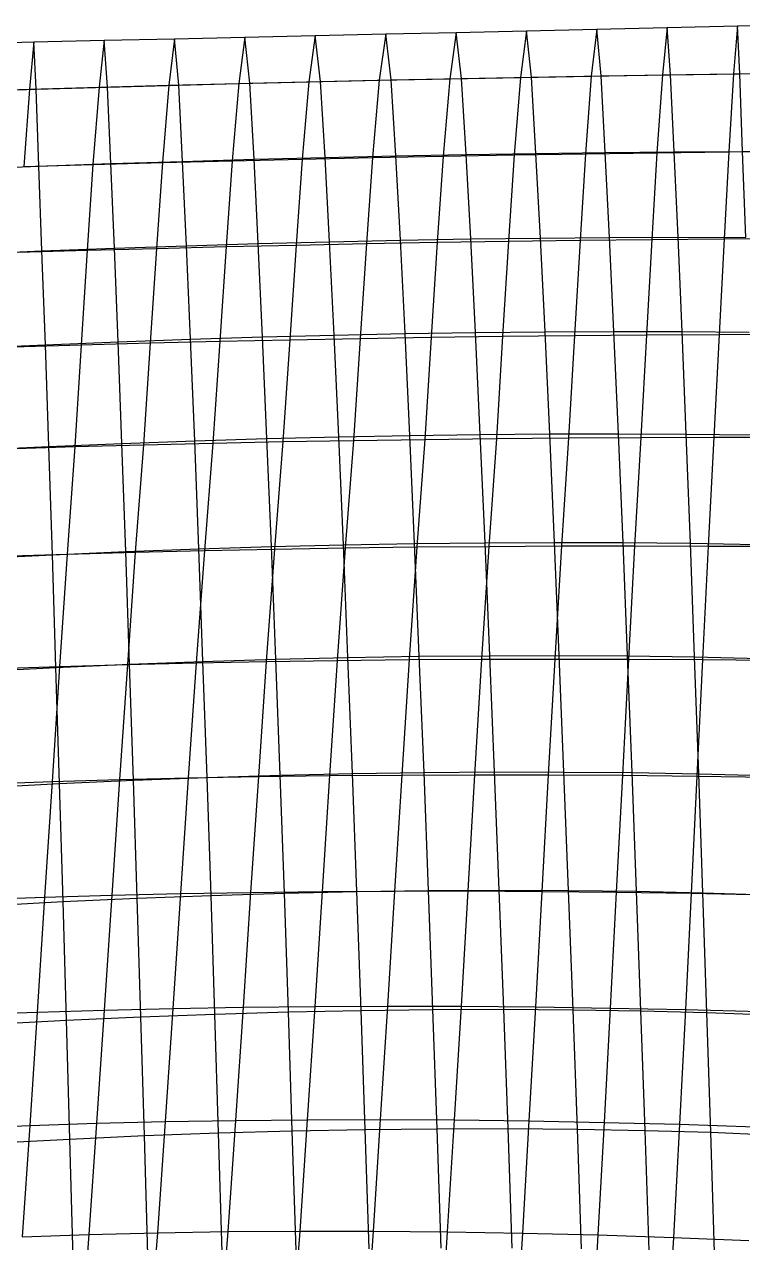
# Model space of a CAD drawing. Extents: x -429 to 429, y -1 to 209.
# Drawn here: x -165.32 to -145.94, y 174.8 to 207.64 of the extents above; entities that cross this region are included whole.
import ezdxf

# ---------------------------------------------------------------- set-up
doc = ezdxf.new("R2010")
doc.units = 0

msp = doc.modelspace()

# ---------------------------------------------------------------- linework, layer by layer
at = {"layer": 'default', "color": 5, "linetype": 'CONTINUOUS'}
for p, q in [((-149.879, 207.509, 21.478), (-147.981, 207.552, 20.903)), ((-147.981, 207.552, 20.903), (-148.11, 206.277, 20.541)), ((-147.981, 207.552, 20.903), (-146.083, 207.595, 20.328)), ((-146.083, 207.595, 20.328), (-146.19, 206.307, 20.042)), ((-146.083, 207.595, 20.328), (-144.186, 207.638, 19.753)), ((-165.06, 207.165, 26.08), (-163.162, 207.208, 25.505)), ((-163.162, 207.208, 25.505), (-163.303, 205.945, 25.147)), ((-163.162, 207.208, 25.505), (-161.265, 207.251, 24.929)), ((-161.265, 207.251, 24.929), (-161.422, 205.995, 24.513)), ((-161.265, 207.251, 24.929), (-159.367, 207.294, 24.354)), ((-159.367, 207.294, 24.354), (-159.535, 206.043, 23.895)), ((-159.367, 207.294, 24.354), (-157.469, 207.337, 23.779)), ((-157.469, 207.337, 23.779), (-157.643, 206.088, 23.294)), ((-157.469, 207.337, 23.779), (-155.572, 207.38, 23.204)), ((-155.572, 207.38, 23.204), (-155.747, 206.131, 22.709)), ((-155.572, 207.38, 23.204), (-153.674, 207.423, 22.629)), ((-153.674, 207.423, 22.629), (-153.845, 206.172, 22.142)), ((-153.674, 207.423, 22.629), (-151.776, 207.466, 22.054)), ((-151.776, 207.466, 22.054), (-151.938, 206.209, 21.591)), ((-151.776, 207.466, 22.054), (-149.879, 207.509, 21.478)), ((-149.879, 207.509, 21.478), (-150.026, 206.244, 21.058)), ((-166.957, 207.122, 26.655), (-165.06, 207.165, 26.08)), ((-165.06, 207.165, 26.08), (-165.179, 205.892, 25.798)), ((-153.845, 206.172, 22.142), (-151.938, 206.209, 21.591)), ((-151.938, 206.209, 21.591), (-152.105, 204.119, 21.163)), ((-151.938, 206.209, 21.591), (-150.026, 206.244, 21.058)), ((-150.026, 206.244, 21.058), (-150.184, 204.15, 20.655)), ((-150.026, 206.244, 21.058), (-148.11, 206.277, 20.541)), ((-148.11, 206.277, 20.541), (-148.256, 204.177, 20.175)), ((-148.11, 206.277, 20.541), (-146.19, 206.307, 20.042)), ((-146.19, 206.307, 20.042), (-146.321, 204.2, 19.722)), ((-146.19, 206.307, 20.042), (-144.265, 206.335, 19.559)), ((-167.048, 205.837, 26.466), (-165.179, 205.892, 25.798)), ((-165.179, 205.892, 25.798), (-165.328, 203.808, 25.486)), ((-165.179, 205.892, 25.798), (-163.303, 205.945, 25.147)), ((-163.303, 205.945, 25.147), (-163.466, 203.863, 24.787)), ((-163.303, 205.945, 25.147), (-161.422, 205.995, 24.513)), ((-161.422, 205.995, 24.513), (-161.594, 203.915, 24.116)), ((-161.422, 205.995, 24.513), (-159.535, 206.043, 23.895)), ((-159.535, 206.043, 23.895), (-159.714, 203.962, 23.471)), ((-159.535, 206.043, 23.895), (-157.643, 206.088, 23.294)), ((-157.643, 206.088, 23.294), (-157.824, 204.007, 22.853)), ((-157.643, 206.088, 23.294), (-155.747, 206.131, 22.709)), ((-155.747, 206.131, 22.709), (-155.926, 204.048, 22.262)), ((-155.747, 206.131, 22.709), (-153.845, 206.172, 22.142)), ((-153.845, 206.172, 22.142), (-154.019, 204.085, 21.699)), ((-163.466, 203.863, 24.787), (-161.594, 203.915, 24.116)), ((-161.594, 203.915, 24.116), (-161.755, 201.601, 23.772)), ((-161.594, 203.915, 24.116), (-159.714, 203.962, 23.471)), ((-159.714, 203.962, 23.471), (-159.878, 201.648, 23.105)), ((-159.714, 203.962, 23.471), (-157.824, 204.007, 22.853)), ((-157.824, 204.007, 22.853), (-157.99, 201.69, 22.474)), ((-157.824, 204.007, 22.853), (-155.926, 204.048, 22.262)), ((-155.926, 204.048, 22.262), (-156.09, 201.729, 21.878)), ((-155.926, 204.048, 22.262), (-154.019, 204.085, 21.699)), ((-154.019, 204.085, 21.699), (-154.179, 201.764, 21.318)), ((-154.019, 204.085, 21.699), (-152.105, 204.119, 21.163)), ((-152.105, 204.119, 21.163), (-152.259, 201.794, 20.794)), ((-152.105, 204.119, 21.163), (-150.184, 204.15, 20.655)), ((-150.184, 204.15, 20.655), (-150.329, 201.821, 20.305)), ((-150.184, 204.15, 20.655), (-148.256, 204.177, 20.175)), ((-148.256, 204.177, 20.175), (-148.392, 201.843, 19.853)), ((-148.256, 204.177, 20.175), (-146.321, 204.2, 19.722)), ((-146.321, 204.2, 19.722), (-146.446, 201.861, 19.437)), ((-146.321, 204.2, 19.722), (-144.38, 204.22, 19.297)), ((-165.328, 203.808, 25.486), (-163.466, 203.863, 24.787)), ((-163.466, 203.863, 24.787), (-163.62, 201.55, 24.473)), ((-163.62, 201.55, 24.473), (-161.755, 201.601, 23.772)), ((-161.755, 201.601, 23.772), (-161.923, 199.052, 23.426)), ((-161.755, 201.601, 23.772), (-159.878, 201.648, 23.105)), ((-159.878, 201.648, 23.105), (-160.049, 199.098, 22.741)), ((-159.878, 201.648, 23.105), (-157.99, 201.69, 22.474)), ((-157.99, 201.69, 22.474), (-158.16, 199.139, 22.098)), ((-157.99, 201.69, 22.474), (-156.09, 201.729, 21.878)), ((-156.09, 201.729, 21.878), (-156.258, 199.175, 21.498)), ((-156.09, 201.729, 21.878), (-154.179, 201.764, 21.318)), ((-154.179, 201.764, 21.318), (-154.344, 199.207, 20.94)), ((-154.179, 201.764, 21.318), (-152.259, 201.794, 20.794)), ((-152.259, 201.794, 20.794), (-152.417, 199.233, 20.425)), ((-152.259, 201.794, 20.794), (-150.329, 201.821, 20.305)), ((-150.329, 201.821, 20.305), (-150.48, 199.255, 19.954)), ((-150.329, 201.821, 20.305), (-148.392, 201.843, 19.853)), ((-148.392, 201.843, 19.853), (-148.534, 199.271, 19.526)), ((-148.392, 201.843, 19.853), (-146.446, 201.861, 19.437)), ((-146.446, 201.861, 19.437), (-146.579, 199.283, 19.142)), ((-146.446, 201.861, 19.437), (-144.493, 201.875, 19.058)), ((-165.471, 201.495, 25.209), (-163.62, 201.55, 24.473)), ((-163.62, 201.55, 24.473), (-163.781, 199.001, 24.153)), ((-165.624, 198.945, 24.921), (-163.781, 199.001, 24.153)), ((-163.781, 199.001, 24.153), (-163.956, 196.258, 23.811)), ((-163.781, 199.001, 24.153), (-161.923, 199.052, 23.426)), ((-161.923, 199.052, 23.426), (-162.104, 196.308, 23.058)), ((-161.923, 199.052, 23.426), (-160.049, 199.098, 22.741)), ((-160.049, 199.098, 22.741), (-160.232, 196.353, 22.354)), ((-160.049, 199.098, 22.741), (-158.16, 199.139, 22.098)), ((-158.16, 199.139, 22.098), (-158.344, 196.392, 21.699)), ((-158.16, 199.139, 22.098), (-156.258, 199.175, 21.498)), ((-156.258, 199.175, 21.498), (-156.439, 196.426, 21.094)), ((-156.258, 199.175, 21.498), (-154.344, 199.207, 20.94)), ((-154.344, 199.207, 20.94), (-154.52, 196.454, 20.539)), ((-154.344, 199.207, 20.94), (-152.417, 199.233, 20.425)), ((-152.417, 199.233, 20.425), (-152.587, 196.476, 20.034)), ((-152.417, 199.233, 20.425), (-150.48, 199.255, 19.954)), ((-150.48, 199.255, 19.954), (-150.642, 196.493, 19.58)), ((-150.48, 199.255, 19.954), (-148.534, 199.271, 19.526)), ((-148.534, 199.271, 19.526), (-148.686, 196.504, 19.176)), ((-148.534, 199.271, 19.526), (-146.579, 199.283, 19.142)), ((-146.579, 199.283, 19.142), (-146.721, 196.509, 18.824)), ((-146.579, 199.283, 19.142), (-144.616, 199.29, 18.802)), ((-162.104, 196.308, 23.058), (-160.232, 196.353, 22.354)), ((-160.232, 196.353, 22.354), (-160.459, 193.459, 21.851)), ((-160.232, 196.353, 22.354), (-158.344, 196.392, 21.699)), ((-158.344, 196.392, 21.699), (-158.571, 193.497, 21.173)), ((-158.344, 196.392, 21.699), (-156.439, 196.426, 21.094)), ((-156.439, 196.426, 21.094), (-156.662, 193.529, 20.558)), ((-156.439, 196.426, 21.094), (-154.52, 196.454, 20.539)), ((-154.52, 196.454, 20.539), (-154.734, 193.553, 20.008)), ((-154.52, 196.454, 20.539), (-152.587, 196.476, 20.034)), ((-152.587, 196.476, 20.034), (-152.789, 193.57, 19.523)), ((-152.587, 196.476, 20.034), (-150.642, 196.493, 19.58)), ((-150.642, 196.493, 19.58), (-150.829, 193.58, 19.103)), ((-150.642, 196.493, 19.58), (-148.686, 196.504, 19.176)), ((-148.686, 196.504, 19.176), (-148.857, 193.583, 18.75)), ((-148.686, 196.504, 19.176), (-146.721, 196.509, 18.824)), ((-146.721, 196.509, 18.824), (-146.875, 193.579, 18.463)), ((-146.721, 196.509, 18.824), (-144.748, 196.509, 18.524)), ((-165.789, 196.202, 24.612), (-163.956, 196.258, 23.811)), ((-163.956, 196.258, 23.811), (-164.163, 193.363, 23.397)), ((-163.956, 196.258, 23.811), (-162.104, 196.308, 23.058)), ((-162.104, 196.308, 23.058), (-162.324, 193.414, 22.593)), ((-164.163, 193.363, 23.397), (-162.324, 193.414, 22.593)), ((-162.324, 193.414, 22.593), (-162.539, 190.388, 22.154)), ((-162.324, 193.414, 22.593), (-160.459, 193.459, 21.851)), ((-160.459, 193.459, 21.851), (-160.68, 190.432, 21.38)), ((-160.459, 193.459, 21.851), (-158.571, 193.497, 21.173)), ((-158.571, 193.497, 21.173), (-158.791, 190.469, 20.681)), ((-158.571, 193.497, 21.173), (-156.662, 193.529, 20.558)), ((-156.662, 193.529, 20.558), (-156.877, 190.497, 20.057)), ((-156.662, 193.529, 20.558), (-154.734, 193.553, 20.008)), ((-154.734, 193.553, 20.008), (-154.94, 190.517, 19.511)), ((-154.734, 193.553, 20.008), (-152.789, 193.57, 19.523)), ((-152.789, 193.57, 19.523), (-152.983, 190.529, 19.043)), ((-152.789, 193.57, 19.523), (-150.829, 193.58, 19.103)), ((-150.829, 193.58, 19.103), (-151.01, 190.533, 18.653)), ((-150.829, 193.58, 19.103), (-148.857, 193.583, 18.75)), ((-148.857, 193.583, 18.75), (-149.024, 190.529, 18.342)), ((-148.857, 193.583, 18.75), (-146.875, 193.579, 18.463)), ((-146.875, 193.579, 18.463), (-147.028, 190.517, 18.111)), ((-146.875, 193.579, 18.463), (-144.885, 193.569, 18.243)), ((-165.974, 193.304, 24.262), (-164.163, 193.363, 23.397)), ((-164.163, 193.363, 23.397), (-164.367, 190.335, 23.002)), ((-160.68, 190.432, 21.38), (-158.791, 190.469, 20.681)), ((-158.791, 190.469, 20.681), (-159.005, 187.364, 20.213)), ((-158.791, 190.469, 20.681), (-156.877, 190.497, 20.057)), ((-156.877, 190.497, 20.057), (-157.085, 187.39, 19.582)), ((-156.877, 190.497, 20.057), (-154.94, 190.517, 19.511)), ((-154.94, 190.517, 19.511), (-155.14, 187.406, 19.039)), ((-154.94, 190.517, 19.511), (-152.983, 190.529, 19.043)), ((-152.983, 190.529, 19.043), (-153.173, 187.413, 18.584)), ((-152.983, 190.529, 19.043), (-151.01, 190.533, 18.653)), ((-151.01, 190.533, 18.653), (-151.188, 187.41, 18.22)), ((-151.01, 190.533, 18.653), (-149.024, 190.529, 18.342)), ((-149.024, 190.529, 18.342), (-149.189, 187.399, 17.946)), ((-149.024, 190.529, 18.342), (-147.028, 190.517, 18.111)), ((-147.028, 190.517, 18.111), (-147.181, 187.377, 17.763)), ((-147.028, 190.517, 18.111), (-145.025, 190.496, 17.96)), ((-166.16, 190.275, 23.922), (-164.367, 190.335, 23.002)), ((-164.367, 190.335, 23.002), (-164.57, 187.232, 22.618)), ((-164.367, 190.335, 23.002), (-162.539, 190.388, 22.154)), ((-162.539, 190.388, 22.154), (-162.751, 187.286, 21.733)), ((-162.539, 190.388, 22.154), (-160.68, 190.432, 21.38)), ((-160.68, 190.432, 21.38), (-160.895, 187.33, 20.93)), ((-166.347, 187.17, 23.586), (-164.57, 187.232, 22.618)), ((-164.57, 187.232, 22.618), (-164.77, 184.114, 22.242)), ((-164.57, 187.232, 22.618), (-162.751, 187.286, 21.733)), ((-162.751, 187.286, 21.733), (-162.96, 184.168, 21.323)), ((-162.751, 187.286, 21.733), (-160.895, 187.33, 20.93)), ((-160.895, 187.33, 20.93), (-161.106, 184.212, 20.496)), ((-160.895, 187.33, 20.93), (-159.005, 187.364, 20.213)), ((-159.005, 187.364, 20.213), (-159.214, 184.245, 19.762)), ((-159.005, 187.364, 20.213), (-157.085, 187.39, 19.582)), ((-157.085, 187.39, 19.582), (-157.289, 184.268, 19.124)), ((-157.085, 187.39, 19.582), (-155.14, 187.406, 19.039)), ((-155.14, 187.406, 19.039), (-155.335, 184.28, 18.583)), ((-155.14, 187.406, 19.039), (-153.173, 187.413, 18.584)), ((-153.173, 187.413, 18.584), (-153.358, 184.282, 18.141)), ((-153.173, 187.413, 18.584), (-151.188, 187.41, 18.22)), ((-151.188, 187.41, 18.22), (-151.362, 184.272, 17.799)), ((-151.188, 187.41, 18.22), (-149.189, 187.399, 17.946)), ((-149.189, 187.399, 17.946), (-149.352, 184.252, 17.556)), ((-149.189, 187.399, 17.946), (-147.181, 187.377, 17.763)), ((-147.181, 187.377, 17.763), (-147.334, 184.222, 17.416)), ((-147.181, 187.377, 17.763), (-145.167, 187.347, 17.672)), ((-162.96, 184.168, 21.323), (-161.106, 184.212, 20.496)), ((-161.106, 184.212, 20.496), (-161.311, 181.117, 20.076)), ((-161.106, 184.212, 20.496), (-159.214, 184.245, 19.762)), ((-159.214, 184.245, 19.762), (-159.417, 181.149, 19.329)), ((-159.214, 184.245, 19.762), (-157.289, 184.268, 19.124)), ((-157.289, 184.268, 19.124), (-157.486, 181.169, 18.685)), ((-157.289, 184.268, 19.124), (-155.335, 184.28, 18.583)), ((-155.335, 184.28, 18.583), (-155.525, 181.177, 18.146)), ((-155.335, 184.28, 18.583), (-153.358, 184.282, 18.141)), ((-153.358, 184.282, 18.141), (-153.539, 181.173, 17.714)), ((-153.358, 184.282, 18.141), (-151.362, 184.272, 17.799)), ((-151.362, 184.272, 17.799), (-151.534, 181.156, 17.389)), ((-151.362, 184.272, 17.799), (-149.352, 184.252, 17.556)), ((-149.352, 184.252, 17.556), (-149.515, 181.127, 17.173)), ((-149.352, 184.252, 17.556), (-147.334, 184.222, 17.416)), ((-147.334, 184.222, 17.416), (-147.489, 181.087, 17.066)), ((-147.334, 184.222, 17.416), (-145.313, 184.181, 17.376)), ((-166.534, 184.05, 23.25), (-164.77, 184.114, 22.242)), ((-164.77, 184.114, 22.242), (-164.968, 181.017, 21.87)), ((-164.77, 184.114, 22.242), (-162.96, 184.168, 21.323)), ((-162.96, 184.168, 21.323), (-163.163, 181.073, 20.924)), ((-166.72, 180.949, 22.911), (-164.968, 181.017, 21.87)), ((-164.968, 181.017, 21.87), (-165.169, 177.963, 21.482)), ((-164.968, 181.017, 21.87), (-163.163, 181.073, 20.924)), ((-163.163, 181.073, 20.924), (-163.37, 178.023, 20.51)), ((-163.163, 181.073, 20.924), (-161.311, 181.117, 20.076)), ((-161.311, 181.117, 20.076), (-161.519, 178.068, 19.643)), ((-161.311, 181.117, 20.076), (-159.417, 181.149, 19.329)), ((-159.417, 181.149, 19.329), (-159.622, 178.1, 18.883)), ((-159.417, 181.149, 19.329), (-157.486, 181.169, 18.685)), ((-157.486, 181.169, 18.685), (-157.686, 178.117, 18.233)), ((-157.486, 181.169, 18.685), (-155.525, 181.177, 18.146)), ((-155.525, 181.177, 18.146), (-155.718, 178.121, 17.695)), ((-155.525, 181.177, 18.146), (-153.539, 181.173, 17.714)), ((-153.539, 181.173, 17.714), (-153.723, 178.11, 17.272)), ((-153.539, 181.173, 17.714), (-151.534, 181.156, 17.389)), ((-151.534, 181.156, 17.389), (-151.708, 178.085, 16.964)), ((-151.534, 181.156, 17.389), (-149.515, 181.127, 17.173)), ((-149.515, 181.127, 17.173), (-149.68, 178.046, 16.772)), ((-149.515, 181.127, 17.173), (-147.489, 181.087, 17.066)), ((-147.489, 181.087, 17.066), (-147.647, 177.993, 16.698)), ((-147.489, 181.087, 17.066), (-145.461, 181.034, 17.068)), ((-166.911, 177.89, 22.556), (-165.169, 177.963, 21.482)), ((-165.169, 177.963, 21.482), (-165.375, 174.956, 21.076)), ((-165.169, 177.963, 21.482), (-163.37, 178.023, 20.51)), ((-163.37, 178.023, 20.51), (-163.58, 175.02, 20.081)), ((-163.37, 178.023, 20.51), (-161.519, 178.068, 19.643)), ((-161.519, 178.068, 19.643), (-161.73, 175.068, 19.196)), ((-161.519, 178.068, 19.643), (-159.622, 178.1, 18.883)), ((-159.622, 178.1, 18.883), (-159.83, 175.1, 18.425)), ((-159.622, 178.1, 18.883), (-157.686, 178.117, 18.233)), ((-157.686, 178.117, 18.233), (-157.889, 175.116, 17.769)), ((-157.686, 178.117, 18.233), (-155.718, 178.121, 17.695)), ((-155.718, 178.121, 17.695), (-155.913, 175.114, 17.233)), ((-155.718, 178.121, 17.695), (-153.723, 178.11, 17.272)), ((-153.723, 178.11, 17.272), (-153.91, 175.097, 16.817)), ((-153.723, 178.11, 17.272), (-151.708, 178.085, 16.964)), ((-151.708, 178.085, 16.964), (-151.886, 175.062, 16.524)), ((-151.708, 178.085, 16.964), (-149.68, 178.046, 16.772)), ((-149.68, 178.046, 16.772), (-149.851, 175.012, 16.353)), ((-149.68, 178.046, 16.772), (-147.647, 177.993, 16.698)), ((-147.647, 177.993, 16.698), (-147.811, 174.945, 16.307)), ((-147.647, 177.993, 16.698), (-145.614, 177.927, 16.741)), ((-165.375, 174.956, 21.076), (-163.58, 175.02, 20.081)), ((-163.58, 175.02, 20.081), (-163.803, 172.048, 19.614)), ((-163.58, 175.02, 20.081), (-161.73, 175.068, 19.196)), ((-161.73, 175.068, 19.196), (-161.952, 172.1, 18.712)), ((-161.73, 175.068, 19.196), (-159.83, 175.1, 18.425)), ((-159.83, 175.1, 18.425), (-160.05, 172.132, 17.929)), ((-159.83, 175.1, 18.425), (-157.889, 175.116, 17.769)), ((-157.889, 175.116, 17.769), (-158.103, 172.145, 17.268)), ((-157.889, 175.116, 17.769), (-155.913, 175.114, 17.233)), ((-155.913, 175.114, 17.233), (-156.119, 172.139, 16.732)), ((-155.913, 175.114, 17.233), (-153.91, 175.097, 16.817)), ((-153.91, 175.097, 16.817), (-154.107, 172.114, 16.324)), ((-153.91, 175.097, 16.817), (-151.886, 175.062, 16.524)), ((-151.886, 175.062, 16.524), (-152.075, 172.069, 16.045)), ((-151.886, 175.062, 16.524), (-149.851, 175.012, 16.353)), ((-149.851, 175.012, 16.353), (-150.032, 172.006, 15.896)), ((-149.851, 175.012, 16.353), (-147.811, 174.945, 16.307)), ((-147.811, 174.945, 16.307), (-147.985, 171.924, 15.878)), ((-147.811, 174.945, 16.307), (-145.773, 174.863, 16.385))]:
    msp.add_line(p, q, dxfattribs=at)
at = {"layer": 'default', "color": 3, "linetype": 'CONTINUOUS'}
for p, q in [((-149.879, 207.509, 21.478), (-147.981, 207.552, 20.903)), ((-147.981, 207.552, 20.903), (-146.083, 207.595, 20.328)), ((-147.887, 206.28, 21.302), (-147.981, 207.552, 20.903)), ((-146.083, 207.595, 20.328), (-144.186, 207.638, 19.753)), ((-146.021, 206.306, 20.627), (-146.083, 207.595, 20.328)), ((-165.06, 207.165, 26.08), (-163.162, 207.208, 25.505)), ((-163.162, 207.208, 25.505), (-161.265, 207.251, 24.929)), ((-163.074, 205.947, 25.903), (-163.162, 207.208, 25.505)), ((-161.265, 207.251, 24.929), (-159.367, 207.294, 24.354)), ((-161.153, 206.001, 25.406), (-161.265, 207.251, 24.929)), ((-159.367, 207.294, 24.354), (-157.469, 207.337, 23.779)), ((-159.238, 206.051, 24.887), (-159.367, 207.294, 24.354)), ((-157.469, 207.337, 23.779), (-155.572, 207.38, 23.204)), ((-157.329, 206.098, 24.345), (-157.469, 207.337, 23.779)), ((-155.572, 207.38, 23.204), (-153.674, 207.423, 22.629)), ((-155.427, 206.141, 23.781), (-155.572, 207.38, 23.204)), ((-153.674, 207.423, 22.629), (-151.776, 207.466, 22.054)), ((-153.531, 206.181, 23.194), (-153.674, 207.423, 22.629)), ((-151.776, 207.466, 22.054), (-149.879, 207.509, 21.478)), ((-151.642, 206.217, 22.586), (-151.776, 207.466, 22.054)), ((-149.761, 206.25, 21.955), (-149.879, 207.509, 21.478)), ((-166.957, 207.122, 26.655), (-165.06, 207.165, 26.08)), ((-165, 205.89, 26.377), (-165.06, 207.165, 26.08)), ((-153.531, 206.181, 23.194), (-151.642, 206.217, 22.586)), ((-151.642, 206.217, 22.586), (-149.761, 206.25, 21.955)), ((-151.52, 204.158, 23.135), (-151.642, 206.217, 22.586)), ((-149.761, 206.25, 21.955), (-147.887, 206.28, 21.302)), ((-149.649, 204.182, 22.47), (-149.761, 206.25, 21.955)), ((-147.887, 206.28, 21.302), (-146.021, 206.306, 20.627)), ((-147.79, 204.199, 21.77), (-147.887, 206.28, 21.302)), ((-146.021, 206.306, 20.627), (-144.164, 206.328, 19.93)), ((-145.945, 204.21, 21.035), (-146.021, 206.306, 20.627)), ((-166.932, 205.83, 26.828), (-165, 205.89, 26.377)), ((-165, 205.89, 26.377), (-163.074, 205.947, 25.903)), ((-164.927, 203.817, 26.78), (-165, 205.89, 26.377)), ((-163.074, 205.947, 25.903), (-161.153, 206.001, 25.406)), ((-162.984, 203.884, 26.369), (-163.074, 205.947, 25.903)), ((-161.153, 206.001, 25.406), (-159.238, 206.051, 24.887)), ((-161.049, 203.946, 25.921), (-161.153, 206.001, 25.406)), ((-159.238, 206.051, 24.887), (-157.329, 206.098, 24.345)), ((-159.123, 204.001, 25.436), (-159.238, 206.051, 24.887)), ((-157.329, 206.098, 24.345), (-155.427, 206.141, 23.781)), ((-157.206, 204.05, 24.915), (-157.329, 206.098, 24.345)), ((-155.427, 206.141, 23.781), (-153.531, 206.181, 23.194)), ((-155.299, 204.092, 24.358), (-155.427, 206.141, 23.781)), ((-153.404, 204.128, 23.765), (-153.531, 206.181, 23.194)), ((-162.984, 203.884, 26.369), (-161.049, 203.946, 25.921)), ((-161.049, 203.946, 25.921), (-159.123, 204.001, 25.436)), ((-160.941, 201.672, 26.469), (-161.049, 203.946, 25.921)), ((-159.123, 204.001, 25.436), (-157.206, 204.05, 24.915)), ((-159.007, 201.73, 26.011), (-159.123, 204.001, 25.436)), ((-157.206, 204.05, 24.915), (-155.299, 204.092, 24.358)), ((-157.084, 201.78, 25.506), (-157.206, 204.05, 24.915)), ((-155.299, 204.092, 24.358), (-153.404, 204.128, 23.765)), ((-155.174, 201.821, 24.954), (-155.299, 204.092, 24.358)), ((-153.404, 204.128, 23.765), (-151.52, 204.158, 23.135)), ((-153.278, 201.854, 24.355), (-153.404, 204.128, 23.765)), ((-151.52, 204.158, 23.135), (-149.649, 204.182, 22.47)), ((-151.397, 201.878, 23.71), (-151.52, 204.158, 23.135)), ((-149.649, 204.182, 22.47), (-147.79, 204.199, 21.77)), ((-149.533, 201.893, 23.019), (-149.649, 204.182, 22.47)), ((-147.79, 204.199, 21.77), (-145.945, 204.21, 21.035)), ((-147.686, 201.9, 22.283), (-147.79, 204.199, 21.77)), ((-145.945, 204.21, 21.035), (-144.115, 204.214, 20.264)), ((-145.858, 201.898, 21.501), (-145.945, 204.21, 21.035)), ((-166.877, 203.743, 27.154), (-164.927, 203.817, 26.78)), ((-164.927, 203.817, 26.78), (-162.984, 203.884, 26.369)), ((-164.841, 201.53, 27.241), (-164.927, 203.817, 26.78)), ((-162.886, 201.605, 26.879), (-162.984, 203.884, 26.369)), ((-164.841, 201.53, 27.241), (-162.886, 201.605, 26.879)), ((-162.886, 201.605, 26.879), (-160.941, 201.672, 26.469)), ((-162.786, 199.084, 27.416), (-162.886, 201.605, 26.879)), ((-160.941, 201.672, 26.469), (-159.007, 201.73, 26.011)), ((-160.832, 199.154, 27.041), (-160.941, 201.672, 26.469)), ((-159.007, 201.73, 26.011), (-157.084, 201.78, 25.506)), ((-158.89, 199.213, 26.607), (-159.007, 201.73, 26.011)), ((-157.084, 201.78, 25.506), (-155.174, 201.821, 24.954)), ((-156.961, 199.263, 26.117), (-157.084, 201.78, 25.506)), ((-155.174, 201.821, 24.954), (-153.278, 201.854, 24.355)), ((-155.047, 199.302, 25.569), (-155.174, 201.821, 24.954)), ((-153.278, 201.854, 24.355), (-151.397, 201.878, 23.71)), ((-153.15, 199.331, 24.966), (-153.278, 201.854, 24.355)), ((-151.397, 201.878, 23.71), (-149.533, 201.893, 23.019)), ((-151.272, 199.35, 24.306), (-151.397, 201.878, 23.71)), ((-149.533, 201.893, 23.019), (-147.686, 201.9, 22.283)), ((-149.414, 199.359, 23.592), (-149.533, 201.893, 23.019)), ((-147.686, 201.9, 22.283), (-145.858, 201.898, 21.501)), ((-147.578, 199.358, 22.823), (-147.686, 201.9, 22.283)), ((-166.803, 201.446, 27.556), (-164.841, 201.53, 27.241)), ((-164.75, 199.005, 27.734), (-164.841, 201.53, 27.241)), ((-155.047, 199.302, 25.569), (-153.15, 199.331, 24.966)), ((-153.15, 199.331, 24.966), (-151.272, 199.35, 24.306)), ((-153.022, 196.587, 25.589), (-153.15, 199.331, 24.966)), ((-151.272, 199.35, 24.306), (-149.414, 199.359, 23.592)), ((-151.146, 196.601, 24.916), (-151.272, 199.35, 24.306)), ((-149.414, 199.359, 23.592), (-147.578, 199.358, 22.823)), ((-149.294, 196.603, 24.18), (-149.414, 199.359, 23.592)), ((-147.578, 199.358, 22.823), (-145.765, 199.346, 22)), ((-147.468, 196.593, 23.382), (-147.578, 199.358, 22.823)), ((-166.722, 198.915, 27.994), (-164.75, 199.005, 27.734)), ((-164.75, 199.005, 27.734), (-162.786, 199.084, 27.416)), ((-164.658, 196.26, 28.249), (-164.75, 199.005, 27.734)), ((-162.786, 199.084, 27.416), (-160.832, 199.154, 27.041)), ((-162.685, 196.343, 27.972), (-162.786, 199.084, 27.416)), ((-160.832, 199.154, 27.041), (-158.89, 199.213, 26.607)), ((-160.722, 196.415, 27.628), (-160.832, 199.154, 27.041)), ((-158.89, 199.213, 26.607), (-156.961, 199.263, 26.117)), ((-158.773, 196.475, 27.217), (-158.89, 199.213, 26.607)), ((-156.961, 199.263, 26.117), (-155.047, 199.302, 25.569)), ((-156.838, 196.524, 26.74), (-156.961, 199.263, 26.117)), ((-154.92, 196.561, 26.197), (-155.047, 199.302, 25.569)), ((-162.685, 196.343, 27.972), (-160.722, 196.415, 27.628)), ((-160.722, 196.415, 27.628), (-158.773, 196.475, 27.217)), ((-160.611, 193.504, 28.238), (-160.722, 196.415, 27.628)), ((-158.773, 196.475, 27.217), (-156.838, 196.524, 26.74)), ((-158.654, 193.565, 27.849), (-158.773, 196.475, 27.217)), ((-156.838, 196.524, 26.74), (-154.92, 196.561, 26.197)), ((-156.713, 193.612, 27.384), (-156.838, 196.524, 26.74)), ((-154.92, 196.561, 26.197), (-153.022, 196.587, 25.589)), ((-154.792, 193.647, 26.845), (-154.92, 196.561, 26.197)), ((-153.022, 196.587, 25.589), (-151.146, 196.601, 24.916)), ((-152.892, 193.669, 26.233), (-153.022, 196.587, 25.589)), ((-151.146, 196.601, 24.916), (-149.294, 196.603, 24.18)), ((-151.018, 193.677, 25.548), (-151.146, 196.601, 24.916)), ((-149.294, 196.603, 24.18), (-147.468, 196.593, 23.382)), ((-149.171, 193.673, 24.792), (-149.294, 196.603, 24.18)), ((-147.468, 196.593, 23.382), (-145.671, 196.572, 22.521)), ((-147.355, 193.655, 23.965), (-147.468, 196.593, 23.382)), ((-166.639, 196.166, 28.458), (-164.658, 196.26, 28.249)), ((-164.658, 196.26, 28.249), (-162.685, 196.343, 27.972)), ((-164.562, 193.344, 28.79), (-164.658, 196.26, 28.249)), ((-162.581, 193.43, 28.552), (-162.685, 196.343, 27.972)), ((-164.562, 193.344, 28.79), (-162.581, 193.43, 28.552)), ((-162.581, 193.43, 28.552), (-160.611, 193.504, 28.238)), ((-162.477, 190.392, 29.143), (-162.581, 193.43, 28.552)), ((-160.611, 193.504, 28.238), (-158.654, 193.565, 27.849)), ((-160.5, 190.467, 28.856), (-160.611, 193.504, 28.238)), ((-158.654, 193.565, 27.849), (-156.713, 193.612, 27.384)), ((-158.537, 190.527, 28.486), (-158.654, 193.565, 27.849)), ((-156.713, 193.612, 27.384), (-154.792, 193.647, 26.845)), ((-156.59, 190.573, 28.033), (-156.713, 193.612, 27.384)), ((-154.792, 193.647, 26.845), (-152.892, 193.669, 26.233)), ((-154.665, 190.606, 27.498), (-154.792, 193.647, 26.845)), ((-152.892, 193.669, 26.233), (-151.018, 193.677, 25.548)), ((-152.764, 190.623, 26.882), (-152.892, 193.669, 26.233)), ((-151.018, 193.677, 25.548), (-149.171, 193.673, 24.792)), ((-150.891, 190.627, 26.186), (-151.018, 193.677, 25.548)), ((-149.171, 193.673, 24.792), (-147.355, 193.655, 23.965)), ((-149.049, 190.616, 25.411), (-149.171, 193.673, 24.792)), ((-147.355, 193.655, 23.965), (-145.572, 193.624, 23.069)), ((-147.241, 190.591, 24.559), (-147.355, 193.655, 23.965)), ((-166.549, 193.245, 28.952), (-164.562, 193.344, 28.79)), ((-164.464, 190.303, 29.346), (-164.562, 193.344, 28.79)), ((-162.477, 190.392, 29.143), (-160.5, 190.467, 28.856)), ((-160.5, 190.467, 28.856), (-158.537, 190.527, 28.486)), ((-160.389, 187.342, 29.48), (-160.5, 190.467, 28.856)), ((-158.537, 190.527, 28.486), (-156.59, 190.573, 28.033)), ((-158.42, 187.402, 29.129), (-158.537, 190.527, 28.486)), ((-156.59, 190.573, 28.033), (-154.665, 190.606, 27.498)), ((-156.468, 187.446, 28.687), (-156.59, 190.573, 28.033)), ((-154.665, 190.606, 27.498), (-152.764, 190.623, 26.882)), ((-154.538, 187.476, 28.155), (-154.665, 190.606, 27.498)), ((-152.764, 190.623, 26.882), (-150.891, 190.627, 26.186)), ((-152.635, 187.49, 27.536), (-152.764, 190.623, 26.882)), ((-150.891, 190.627, 26.186), (-149.049, 190.616, 25.411)), ((-150.763, 187.488, 26.829), (-150.891, 190.627, 26.186)), ((-149.049, 190.616, 25.411), (-147.241, 190.591, 24.559)), ((-148.926, 187.471, 26.036), (-149.049, 190.616, 25.411)), ((-147.241, 190.591, 24.559), (-145.472, 190.551, 23.632)), ((-147.127, 187.438, 25.16), (-147.241, 190.591, 24.559)), ((-166.457, 190.201, 29.464), (-164.464, 190.303, 29.346)), ((-164.464, 190.303, 29.346), (-162.477, 190.392, 29.143)), ((-164.366, 187.176, 29.909), (-164.464, 190.303, 29.346)), ((-162.373, 187.266, 29.74), (-162.477, 190.392, 29.143)), ((-154.538, 187.476, 28.155), (-152.635, 187.49, 27.536)), ((-152.635, 187.49, 27.536), (-150.763, 187.488, 26.829)), ((-152.509, 184.303, 28.185), (-152.635, 187.49, 27.536)), ((-150.763, 187.488, 26.829), (-148.926, 187.471, 26.036)), ((-150.638, 184.296, 27.468), (-150.763, 187.488, 26.829)), ((-166.364, 187.071, 29.985), (-164.366, 187.176, 29.909)), ((-164.366, 187.176, 29.909), (-162.373, 187.266, 29.74)), ((-164.27, 183.998, 30.472), (-164.366, 187.176, 29.909)), ((-162.373, 187.266, 29.74), (-160.389, 187.342, 29.48)), ((-162.271, 184.089, 30.337), (-162.373, 187.266, 29.74)), ((-160.389, 187.342, 29.48), (-158.42, 187.402, 29.129)), ((-160.281, 184.164, 30.102), (-160.389, 187.342, 29.48)), ((-158.42, 187.402, 29.129), (-156.468, 187.446, 28.687)), ((-158.305, 184.223, 29.768), (-158.42, 187.402, 29.129)), ((-156.468, 187.446, 28.687), (-154.538, 187.476, 28.155)), ((-156.348, 184.266, 29.337), (-156.468, 187.446, 28.687)), ((-154.414, 184.293, 28.809), (-154.538, 187.476, 28.155)), ((-148.926, 187.471, 26.036), (-147.127, 187.438, 25.16)), ((-148.805, 184.273, 26.659), (-148.926, 187.471, 26.036)), ((-147.127, 187.438, 25.16), (-145.372, 187.391, 24.202)), ((-147.014, 184.234, 25.759), (-147.127, 187.438, 25.16)), ((-160.281, 184.164, 30.102), (-158.305, 184.223, 29.768)), ((-158.305, 184.223, 29.768), (-156.348, 184.266, 29.337)), ((-158.196, 181.023, 30.392), (-158.305, 184.223, 29.768)), ((-156.348, 184.266, 29.337), (-154.414, 184.293, 28.809)), ((-156.233, 181.064, 29.971), (-156.348, 184.266, 29.337)), ((-154.414, 184.293, 28.809), (-152.509, 184.303, 28.185)), ((-154.296, 181.087, 29.445), (-154.414, 184.293, 28.809)), ((-152.509, 184.303, 28.185), (-150.638, 184.296, 27.468)), ((-152.389, 181.093, 28.819), (-152.509, 184.303, 28.185)), ((-150.638, 184.296, 27.468), (-148.805, 184.273, 26.659)), ((-150.518, 181.082, 28.092), (-150.638, 184.296, 27.468)), ((-148.805, 184.273, 26.659), (-147.014, 184.234, 25.759)), ((-148.689, 181.054, 27.268), (-148.805, 184.273, 26.659)), ((-147.014, 184.234, 25.759), (-145.272, 184.178, 24.772)), ((-146.906, 181.008, 26.348), (-147.014, 184.234, 25.759)), ((-166.272, 183.891, 30.508), (-164.27, 183.998, 30.472)), ((-164.27, 183.998, 30.472), (-162.271, 184.089, 30.337)), ((-164.176, 180.8, 31.028), (-164.27, 183.998, 30.472)), ((-162.271, 184.089, 30.337), (-160.281, 184.164, 30.102)), ((-162.173, 180.891, 30.922), (-162.271, 184.089, 30.337)), ((-160.177, 180.966, 30.71), (-160.281, 184.164, 30.102)), ((-162.173, 180.891, 30.922), (-160.177, 180.966, 30.71)), ((-160.177, 180.966, 30.71), (-158.196, 181.023, 30.392)), ((-160.077, 177.761, 31.307), (-160.177, 180.966, 30.71)), ((-158.196, 181.023, 30.392), (-156.233, 181.064, 29.971)), ((-158.09, 177.816, 31.005), (-158.196, 181.023, 30.392)), ((-156.233, 181.064, 29.971), (-154.296, 181.087, 29.445)), ((-156.122, 177.854, 30.593), (-156.233, 181.064, 29.971)), ((-154.296, 181.087, 29.445), (-152.389, 181.093, 28.819)), ((-154.181, 177.874, 30.071), (-154.296, 181.087, 29.445)), ((-152.389, 181.093, 28.819), (-150.518, 181.082, 28.092)), ((-152.272, 177.877, 29.441), (-152.389, 181.093, 28.819)), ((-150.518, 181.082, 28.092), (-148.689, 181.054, 27.268)), ((-150.401, 177.861, 28.705), (-150.518, 181.082, 28.092)), ((-148.689, 181.054, 27.268), (-146.906, 181.008, 26.348)), ((-148.576, 177.828, 27.865), (-148.689, 181.054, 27.268)), ((-146.906, 181.008, 26.348), (-145.175, 180.946, 25.335)), ((-146.8, 177.777, 26.925), (-146.906, 181.008, 26.348)), ((-166.181, 180.693, 31.028), (-164.176, 180.8, 31.028)), ((-164.176, 180.8, 31.028), (-162.173, 180.891, 30.922)), ((-164.086, 177.597, 31.573), (-164.176, 180.8, 31.028)), ((-162.078, 177.688, 31.496), (-162.173, 180.891, 30.922)), ((-164.086, 177.597, 31.573), (-162.078, 177.688, 31.496)), ((-162.078, 177.688, 31.496), (-160.077, 177.761, 31.307)), ((-161.988, 174.478, 32.055), (-162.078, 177.688, 31.496)), ((-160.077, 177.761, 31.307), (-158.09, 177.816, 31.005)), ((-159.982, 174.55, 31.887), (-160.077, 177.761, 31.307)), ((-158.09, 177.816, 31.005), (-156.122, 177.854, 30.593)), ((-157.989, 174.603, 31.601), (-158.09, 177.816, 31.005)), ((-156.122, 177.854, 30.593), (-154.181, 177.874, 30.071)), ((-156.017, 174.638, 31.198), (-156.122, 177.854, 30.593)), ((-154.181, 177.874, 30.071), (-152.272, 177.877, 29.441)), ((-154.071, 174.655, 30.679), (-154.181, 177.874, 30.071)), ((-152.272, 177.877, 29.441), (-150.401, 177.861, 28.705)), ((-152.16, 174.653, 30.046), (-152.272, 177.877, 29.441)), ((-150.401, 177.861, 28.705), (-148.576, 177.828, 27.865)), ((-150.29, 174.634, 29.301), (-150.401, 177.861, 28.705)), ((-148.576, 177.828, 27.865), (-146.8, 177.777, 26.925)), ((-148.467, 174.595, 28.446), (-148.576, 177.828, 27.865)), ((-146.8, 177.777, 26.925), (-145.081, 177.708, 25.886)), ((-146.699, 174.539, 27.486), (-146.8, 177.777, 26.925)), ((-166.094, 177.49, 31.537), (-164.086, 177.597, 31.573)), ((-164, 174.389, 32.104), (-164.086, 177.597, 31.573))]:
    msp.add_line(p, q, dxfattribs=at)

doc.saveas('drawing.dxf')
